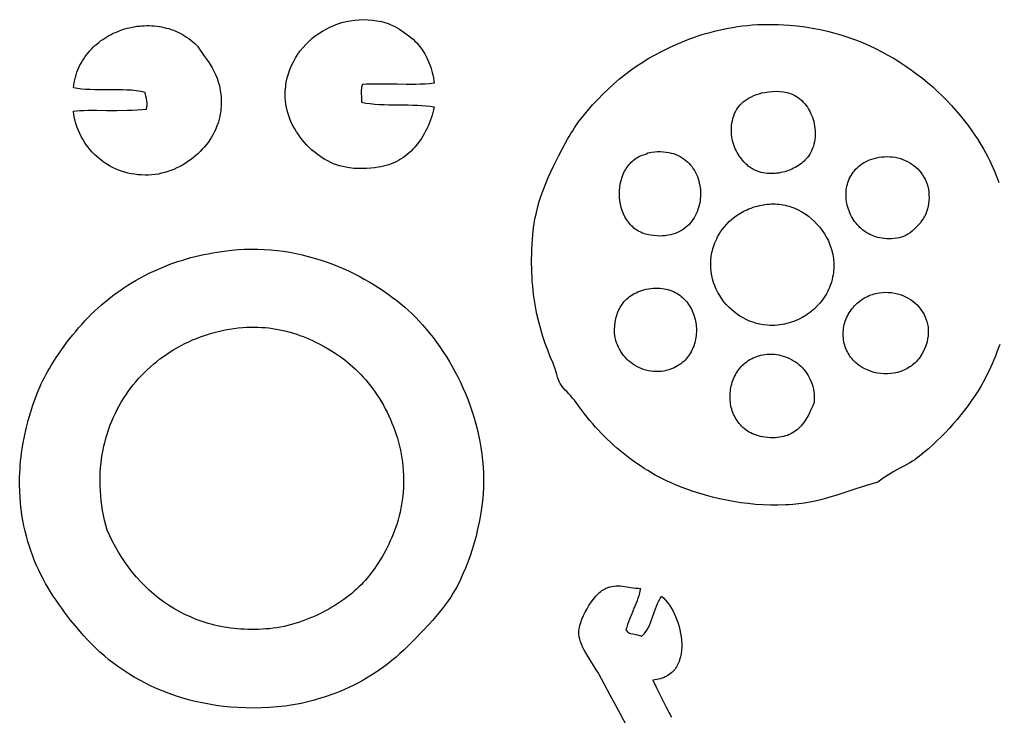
# Model space of a CAD drawing. Extents: x 4.8 to 43.2, y 0 to 48.
# Drawn here: x 13.51 to 24.42, y 30.01 to 37.78 of the extents above; entities that cross this region are included whole.
import ezdxf

# ---------------------------------------------------------------- set-up
doc = ezdxf.new("R2010")
doc.units = 0
doc.layers.add('Default_Layer', color=1, linetype='CONTINUOUS')

msp = doc.modelspace()

# ---------------------------------------------------------------- linework, layer by layer
at = {"layer": 'Default_Layer'}
for points in [[(18.133, 37.07), (18.081, 37.065), (18.029, 37.062), (17.977, 37.059), (17.925, 37.058), (17.821, 37.057), (17.718, 37.059), (17.617, 37.06), (17.518, 37.061), (17.424, 37.06), (17.378, 37.059), (17.334, 37.056), (17.329, 37.047), (17.326, 37.038), (17.324, 37.027), (17.322, 37.016), (17.32, 36.991), (17.32, 36.965), (17.323, 36.91), (17.323, 36.883), (17.322, 36.858), (17.37, 36.849), (17.419, 36.843), (17.47, 36.838), (17.522, 36.834), (17.575, 36.832), (17.628, 36.83), (17.736, 36.829), (17.842, 36.829), (17.894, 36.828), (17.945, 36.826), (17.995, 36.824), (18.043, 36.82), (18.089, 36.815), (18.133, 36.808), (18.126, 36.776), (18.118, 36.744), (18.109, 36.713), (18.099, 36.682), (18.088, 36.652), (18.076, 36.622), (18.064, 36.592), (18.051, 36.564), (18.037, 36.536), (18.022, 36.508), (18.006, 36.481), (17.989, 36.455), (17.972, 36.43), (17.954, 36.405), (17.935, 36.382), (17.916, 36.359), (17.895, 36.337), (17.874, 36.315), (17.852, 36.295), (17.83, 36.276), (17.807, 36.258), (17.783, 36.241), (17.758, 36.225), (17.733, 36.21), (17.707, 36.196), (17.681, 36.183), (17.654, 36.172), (17.626, 36.161), (17.597, 36.152), (17.568, 36.145), (17.539, 36.138), (17.509, 36.134), (17.468, 36.129), (17.425, 36.124), (17.378, 36.122), (17.331, 36.12), (17.283, 36.12), (17.236, 36.122), (17.19, 36.127), (17.168, 36.13), (17.147, 36.134), (17.113, 36.141), (17.079, 36.15), (17.045, 36.161), (17.012, 36.174), (16.979, 36.189), (16.947, 36.205), (16.915, 36.222), (16.884, 36.241), (16.854, 36.261), (16.824, 36.283), (16.795, 36.306), (16.767, 36.33), (16.739, 36.356), (16.713, 36.382), (16.688, 36.41), (16.664, 36.438), (16.64, 36.468), (16.619, 36.498), (16.598, 36.529), (16.579, 36.561), (16.561, 36.594), (16.544, 36.627), (16.529, 36.661), (16.516, 36.695), (16.504, 36.73), (16.494, 36.766), (16.486, 36.801), (16.479, 36.837), (16.475, 36.873), (16.472, 36.91), (16.471, 36.946), (16.473, 36.983), (16.475, 37.008), (16.478, 37.033), (16.481, 37.058), (16.485, 37.082), (16.496, 37.13), (16.509, 37.177), (16.525, 37.223), (16.544, 37.268), (16.565, 37.311), (16.588, 37.352), (16.614, 37.393), (16.641, 37.431), (16.671, 37.468), (16.703, 37.503), (16.736, 37.537), (16.771, 37.568), (16.808, 37.598), (16.847, 37.626), (16.887, 37.652), (16.928, 37.675), (16.97, 37.697), (17.014, 37.716), (17.059, 37.732), (17.105, 37.747), (17.151, 37.759), (17.199, 37.768), (17.247, 37.775), (17.296, 37.779), (17.345, 37.78), (17.395, 37.779), (17.445, 37.775), (17.495, 37.767), (17.545, 37.757), (17.57, 37.751), (17.595, 37.744), (17.618, 37.736), (17.642, 37.727), (17.667, 37.715), (17.693, 37.702), (17.719, 37.688), (17.745, 37.672), (17.772, 37.655), (17.798, 37.638), (17.824, 37.619), (17.849, 37.6), (17.873, 37.581), (17.896, 37.561), (17.917, 37.541), (17.937, 37.521), (17.955, 37.501), (17.971, 37.482), (17.999, 37.442), (18.013, 37.421), (18.026, 37.398), (18.039, 37.376), (18.051, 37.352), (18.063, 37.327), (18.074, 37.302), (18.084, 37.276), (18.094, 37.248), (18.103, 37.221), (18.111, 37.192), (18.118, 37.163), (18.124, 37.132), (18.129, 37.101), (18.133, 37.07)], [(14.113, 36.758), (14.147, 36.762), (14.186, 36.765), (14.228, 36.767), (14.274, 36.769), (14.375, 36.769), (14.484, 36.768), (14.597, 36.768), (14.711, 36.769), (14.767, 36.771), (14.822, 36.773), (14.875, 36.777), (14.926, 36.783), (14.929, 36.791), (14.932, 36.801), (14.933, 36.811), (14.934, 36.823), (14.934, 36.847), (14.931, 36.873), (14.927, 36.899), (14.922, 36.925), (14.913, 36.969), (14.863, 36.979), (14.812, 36.987), (14.762, 36.992), (14.71, 36.995), (14.659, 36.998), (14.607, 36.999), (14.503, 36.999), (14.401, 36.998), (14.351, 36.999), (14.302, 37), (14.253, 37.002), (14.205, 37.006), (14.159, 37.012), (14.113, 37.019), (14.117, 37.05), (14.122, 37.08), (14.129, 37.109), (14.136, 37.137), (14.144, 37.165), (14.153, 37.193), (14.164, 37.22), (14.175, 37.246), (14.187, 37.271), (14.2, 37.296), (14.214, 37.32), (14.229, 37.344), (14.244, 37.367), (14.261, 37.389), (14.278, 37.411), (14.296, 37.432), (14.315, 37.452), (14.334, 37.471), (14.354, 37.49), (14.374, 37.508), (14.396, 37.526), (14.417, 37.542), (14.44, 37.558), (14.462, 37.574), (14.486, 37.588), (14.51, 37.602), (14.534, 37.615), (14.558, 37.627), (14.583, 37.638), (14.609, 37.649), (14.634, 37.659), (14.66, 37.668), (14.687, 37.676), (14.713, 37.683), (14.74, 37.69), (14.767, 37.696), (14.794, 37.701), (14.821, 37.705), (14.849, 37.708), (14.876, 37.711), (14.903, 37.712), (14.931, 37.713), (14.958, 37.713), (14.986, 37.711), (15.013, 37.71), (15.041, 37.707), (15.068, 37.703), (15.095, 37.698), (15.122, 37.693), (15.148, 37.686), (15.175, 37.679), (15.201, 37.67), (15.227, 37.661), (15.253, 37.651), (15.278, 37.639), (15.303, 37.627), (15.328, 37.614), (15.352, 37.6), (15.375, 37.584), (15.399, 37.568), (15.421, 37.551), (15.444, 37.533), (15.465, 37.514), (15.487, 37.493), (15.495, 37.484), (15.505, 37.471), (15.527, 37.438), (15.551, 37.402), (15.563, 37.384), (15.575, 37.368), (15.596, 37.34), (15.617, 37.31), (15.638, 37.278), (15.659, 37.243), (15.678, 37.207), (15.696, 37.168), (15.713, 37.127), (15.727, 37.085), (15.74, 37.04), (15.745, 37.017), (15.75, 36.993), (15.753, 36.969), (15.756, 36.944), (15.759, 36.919), (15.76, 36.894), (15.761, 36.867), (15.761, 36.841), (15.759, 36.814), (15.757, 36.786), (15.754, 36.758), (15.749, 36.729), (15.744, 36.7), (15.737, 36.671), (15.729, 36.641), (15.719, 36.612), (15.708, 36.583), (15.696, 36.553), (15.682, 36.524), (15.666, 36.496), (15.65, 36.468), (15.632, 36.44), (15.613, 36.412), (15.592, 36.386), (15.571, 36.359), (15.548, 36.334), (15.524, 36.309), (15.499, 36.285), (15.473, 36.261), (15.446, 36.239), (15.418, 36.217), (15.389, 36.197), (15.36, 36.177), (15.329, 36.159), (15.298, 36.142), (15.266, 36.126), (15.233, 36.111), (15.2, 36.098), (15.166, 36.086), (15.131, 36.076), (15.096, 36.067), (15.06, 36.059), (15.024, 36.054), (14.987, 36.05), (14.95, 36.047), (14.913, 36.047), (14.873, 36.048), (14.834, 36.051), (14.796, 36.056), (14.758, 36.062), (14.721, 36.07), (14.685, 36.079), (14.65, 36.09), (14.615, 36.103), (14.582, 36.117), (14.549, 36.132), (14.517, 36.149), (14.486, 36.167), (14.457, 36.187), (14.428, 36.208), (14.4, 36.23), (14.373, 36.253), (14.347, 36.277), (14.323, 36.303), (14.3, 36.329), (14.277, 36.357), (14.256, 36.386), (14.237, 36.415), (14.218, 36.446), (14.201, 36.477), (14.185, 36.51), (14.171, 36.543), (14.157, 36.577), (14.146, 36.612), (14.135, 36.647), (14.127, 36.683), (14.119, 36.72), (14.113, 36.758)], [(21.815, 36.969), (21.837, 36.973), (21.858, 36.976), (21.901, 36.98), (21.943, 36.981), (21.983, 36.979), (22.023, 36.974), (22.041, 36.971), (22.06, 36.967), (22.078, 36.962), (22.095, 36.957), (22.111, 36.951), (22.127, 36.944), (22.149, 36.934), (22.169, 36.922), (22.189, 36.908), (22.208, 36.894), (22.226, 36.878), (22.243, 36.861), (22.259, 36.842), (22.274, 36.823), (22.289, 36.803), (22.302, 36.782), (22.314, 36.761), (22.325, 36.738), (22.335, 36.715), (22.344, 36.691), (22.352, 36.667), (22.359, 36.643), (22.365, 36.618), (22.369, 36.593), (22.373, 36.568), (22.375, 36.543), (22.376, 36.517), (22.376, 36.492), (22.374, 36.467), (22.371, 36.442), (22.367, 36.417), (22.362, 36.393), (22.355, 36.369), (22.347, 36.346), (22.337, 36.323), (22.327, 36.301), (22.314, 36.279), (22.301, 36.259), (22.29, 36.244), (22.278, 36.23), (22.265, 36.216), (22.252, 36.203), (22.237, 36.19), (22.222, 36.177), (22.206, 36.165), (22.189, 36.154), (22.172, 36.143), (22.154, 36.132), (22.135, 36.123), (22.116, 36.114), (22.097, 36.105), (22.077, 36.097), (22.056, 36.09), (22.036, 36.084), (22.015, 36.079), (21.993, 36.074), (21.972, 36.07), (21.95, 36.067), (21.928, 36.065), (21.906, 36.064), (21.884, 36.063), (21.862, 36.064), (21.84, 36.066), (21.818, 36.069), (21.796, 36.072), (21.774, 36.077), (21.753, 36.083), (21.732, 36.091), (21.711, 36.099), (21.69, 36.109), (21.676, 36.116), (21.662, 36.124), (21.648, 36.134), (21.634, 36.144), (21.62, 36.156), (21.606, 36.168), (21.592, 36.182), (21.579, 36.196), (21.566, 36.212), (21.553, 36.228), (21.54, 36.245), (21.528, 36.262), (21.517, 36.281), (21.506, 36.3), (21.496, 36.32), (21.486, 36.34), (21.477, 36.361), (21.469, 36.383), (21.462, 36.405), (21.456, 36.428), (21.451, 36.451), (21.447, 36.475), (21.444, 36.499), (21.442, 36.524), (21.442, 36.549), (21.443, 36.575), (21.445, 36.6), (21.448, 36.626), (21.453, 36.653), (21.46, 36.679), (21.468, 36.706), (21.478, 36.733), (21.487, 36.753), (21.498, 36.773), (21.51, 36.792), (21.524, 36.811), (21.539, 36.829), (21.556, 36.846), (21.575, 36.863), (21.595, 36.879), (21.617, 36.894), (21.641, 36.908), (21.666, 36.921), (21.693, 36.933), (21.721, 36.944), (21.751, 36.954), (21.782, 36.962), (21.815, 36.969)], [(20.504, 36.284), (20.503, 36.287), (20.504, 36.29), (20.505, 36.292), (20.507, 36.293), (20.511, 36.295), (20.517, 36.295), (20.553, 36.302), (20.588, 36.306), (20.621, 36.308), (20.654, 36.309), (20.685, 36.307), (20.715, 36.304), (20.744, 36.3), (20.772, 36.293), (20.799, 36.286), (20.825, 36.276), (20.849, 36.266), (20.872, 36.254), (20.895, 36.241), (20.916, 36.226), (20.936, 36.211), (20.954, 36.194), (20.972, 36.176), (20.988, 36.158), (21.004, 36.138), (21.018, 36.118), (21.031, 36.097), (21.043, 36.075), (21.054, 36.053), (21.063, 36.03), (21.072, 36.006), (21.079, 35.983), (21.085, 35.958), (21.09, 35.934), (21.094, 35.909), (21.097, 35.884), (21.098, 35.859), (21.099, 35.834), (21.098, 35.809), (21.096, 35.784), (21.093, 35.759), (21.089, 35.734), (21.084, 35.71), (21.077, 35.686), (21.07, 35.662), (21.061, 35.639), (21.051, 35.616), (21.04, 35.594), (21.028, 35.572), (21.014, 35.552), (21, 35.532), (20.984, 35.512), (20.967, 35.494), (20.949, 35.477), (20.93, 35.461), (20.91, 35.445), (20.888, 35.431), (20.865, 35.419), (20.842, 35.407), (20.817, 35.397), (20.791, 35.388), (20.763, 35.381), (20.735, 35.376), (20.705, 35.371), (20.675, 35.369), (20.643, 35.368), (20.61, 35.37), (20.576, 35.372), (20.54, 35.377), (20.504, 35.384), (20.485, 35.389), (20.467, 35.395), (20.45, 35.401), (20.433, 35.409), (20.416, 35.417), (20.401, 35.426), (20.385, 35.435), (20.371, 35.446), (20.357, 35.457), (20.343, 35.469), (20.33, 35.481), (20.318, 35.494), (20.306, 35.508), (20.295, 35.522), (20.285, 35.536), (20.275, 35.551), (20.256, 35.583), (20.241, 35.616), (20.227, 35.651), (20.216, 35.687), (20.207, 35.723), (20.201, 35.761), (20.197, 35.799), (20.195, 35.837), (20.196, 35.875), (20.199, 35.912), (20.205, 35.95), (20.213, 35.986), (20.224, 36.022), (20.237, 36.056), (20.252, 36.089), (20.261, 36.105), (20.27, 36.12), (20.28, 36.135), (20.291, 36.15), (20.302, 36.164), (20.314, 36.177), (20.326, 36.19), (20.339, 36.202), (20.353, 36.214), (20.367, 36.225), (20.382, 36.235), (20.397, 36.244), (20.413, 36.253), (20.43, 36.261), (20.448, 36.268), (20.466, 36.274), (20.484, 36.279), (20.504, 36.284)], [(23.088, 36.245), (23.119, 36.25), (23.149, 36.252), (23.179, 36.253), (23.209, 36.252), (23.238, 36.249), (23.267, 36.245), (23.296, 36.239), (23.324, 36.231), (23.351, 36.222), (23.377, 36.211), (23.403, 36.198), (23.428, 36.184), (23.452, 36.169), (23.475, 36.152), (23.496, 36.134), (23.517, 36.115), (23.536, 36.094), (23.554, 36.073), (23.571, 36.05), (23.586, 36.025), (23.599, 36), (23.611, 35.974), (23.621, 35.946), (23.63, 35.918), (23.636, 35.889), (23.641, 35.858), (23.643, 35.827), (23.644, 35.795), (23.642, 35.762), (23.638, 35.729), (23.632, 35.695), (23.624, 35.66), (23.616, 35.636), (23.606, 35.611), (23.593, 35.586), (23.578, 35.561), (23.561, 35.536), (23.543, 35.512), (23.523, 35.488), (23.501, 35.465), (23.479, 35.443), (23.456, 35.423), (23.432, 35.405), (23.408, 35.389), (23.384, 35.374), (23.359, 35.363), (23.335, 35.354), (23.312, 35.348), (23.283, 35.343), (23.254, 35.339), (23.226, 35.337), (23.199, 35.336), (23.172, 35.337), (23.146, 35.339), (23.121, 35.342), (23.097, 35.347), (23.073, 35.352), (23.049, 35.359), (23.027, 35.367), (23.005, 35.376), (22.984, 35.385), (22.964, 35.396), (22.944, 35.408), (22.925, 35.421), (22.907, 35.434), (22.89, 35.449), (22.873, 35.464), (22.857, 35.48), (22.843, 35.496), (22.828, 35.513), (22.815, 35.531), (22.802, 35.549), (22.791, 35.568), (22.78, 35.587), (22.77, 35.607), (22.761, 35.627), (22.753, 35.647), (22.745, 35.668), (22.739, 35.689), (22.733, 35.71), (22.729, 35.731), (22.725, 35.753), (22.722, 35.774), (22.72, 35.796), (22.719, 35.817), (22.719, 35.839), (22.72, 35.86), (22.722, 35.881), (22.725, 35.902), (22.729, 35.923), (22.734, 35.944), (22.74, 35.964), (22.747, 35.984), (22.755, 36.004), (22.764, 36.023), (22.775, 36.042), (22.786, 36.06), (22.798, 36.078), (22.812, 36.095), (22.826, 36.112), (22.842, 36.128), (22.858, 36.143), (22.876, 36.157), (22.895, 36.171), (22.915, 36.183), (22.936, 36.195), (22.959, 36.206), (22.982, 36.216), (23.007, 36.225), (23.033, 36.233), (23.06, 36.24), (23.088, 36.245)], [(21.84, 35.721), (21.863, 35.724), (21.886, 35.725), (21.908, 35.725), (21.931, 35.725), (21.953, 35.723), (21.975, 35.721), (21.998, 35.718), (22.019, 35.715), (22.041, 35.71), (22.063, 35.705), (22.084, 35.699), (22.105, 35.692), (22.147, 35.677), (22.187, 35.658), (22.226, 35.638), (22.264, 35.614), (22.3, 35.588), (22.335, 35.561), (22.368, 35.53), (22.399, 35.498), (22.428, 35.465), (22.455, 35.429), (22.479, 35.392), (22.502, 35.353), (22.522, 35.313), (22.539, 35.271), (22.554, 35.229), (22.56, 35.207), (22.566, 35.186), (22.571, 35.163), (22.575, 35.141), (22.578, 35.119), (22.58, 35.096), (22.582, 35.073), (22.583, 35.05), (22.583, 35.027), (22.582, 35.004), (22.581, 34.981), (22.578, 34.958), (22.575, 34.934), (22.57, 34.911), (22.565, 34.887), (22.559, 34.864), (22.552, 34.841), (22.544, 34.817), (22.534, 34.794), (22.524, 34.77), (22.513, 34.747), (22.501, 34.724), (22.48, 34.689), (22.456, 34.655), (22.429, 34.621), (22.399, 34.588), (22.366, 34.556), (22.348, 34.54), (22.33, 34.525), (22.311, 34.511), (22.291, 34.497), (22.271, 34.483), (22.25, 34.47), (22.229, 34.458), (22.206, 34.446), (22.184, 34.435), (22.16, 34.425), (22.136, 34.415), (22.112, 34.407), (22.087, 34.399), (22.061, 34.392), (22.035, 34.386), (22.009, 34.381), (21.982, 34.377), (21.954, 34.374), (21.927, 34.372), (21.898, 34.371), (21.869, 34.372), (21.84, 34.373), (21.8, 34.378), (21.76, 34.385), (21.721, 34.394), (21.683, 34.406), (21.645, 34.42), (21.608, 34.437), (21.573, 34.455), (21.538, 34.475), (21.505, 34.498), (21.472, 34.522), (21.442, 34.548), (21.413, 34.576), (21.385, 34.606), (21.359, 34.636), (21.335, 34.669), (21.312, 34.703), (21.292, 34.738), (21.274, 34.774), (21.258, 34.811), (21.244, 34.85), (21.232, 34.889), (21.223, 34.929), (21.217, 34.97), (21.213, 35.012), (21.212, 35.054), (21.214, 35.097), (21.218, 35.14), (21.222, 35.162), (21.226, 35.183), (21.231, 35.205), (21.237, 35.227), (21.244, 35.249), (21.251, 35.271), (21.259, 35.293), (21.269, 35.315), (21.279, 35.337), (21.289, 35.359), (21.305, 35.387), (21.322, 35.415), (21.342, 35.443), (21.365, 35.472), (21.39, 35.5), (21.417, 35.528), (21.448, 35.555), (21.48, 35.582), (21.516, 35.607), (21.554, 35.63), (21.574, 35.641), (21.595, 35.651), (21.616, 35.661), (21.638, 35.671), (21.661, 35.68), (21.684, 35.688), (21.709, 35.695), (21.733, 35.702), (21.759, 35.708), (21.785, 35.713), (21.813, 35.718), (21.84, 35.721)], [(15.874, 35.209), (15.948, 35.216), (16.021, 35.221), (16.094, 35.223), (16.167, 35.222), (16.24, 35.219), (16.312, 35.214), (16.383, 35.207), (16.454, 35.198), (16.524, 35.187), (16.593, 35.173), (16.662, 35.158), (16.729, 35.141), (16.796, 35.122), (16.862, 35.102), (16.928, 35.08), (16.992, 35.056), (17.055, 35.032), (17.117, 35.005), (17.178, 34.978), (17.238, 34.949), (17.296, 34.919), (17.353, 34.888), (17.409, 34.856), (17.464, 34.823), (17.517, 34.79), (17.569, 34.755), (17.619, 34.72), (17.668, 34.684), (17.715, 34.648), (17.76, 34.611), (17.804, 34.574), (17.846, 34.537), (17.886, 34.499), (17.926, 34.46), (17.965, 34.418), (18.005, 34.375), (18.043, 34.33), (18.082, 34.283), (18.12, 34.235), (18.157, 34.185), (18.193, 34.134), (18.229, 34.081), (18.264, 34.027), (18.298, 33.972), (18.331, 33.915), (18.363, 33.857), (18.394, 33.798), (18.424, 33.737), (18.452, 33.676), (18.479, 33.613), (18.505, 33.549), (18.529, 33.485), (18.552, 33.419), (18.573, 33.353), (18.593, 33.285), (18.61, 33.217), (18.626, 33.149), (18.641, 33.079), (18.653, 33.009), (18.663, 32.939), (18.671, 32.867), (18.677, 32.796), (18.68, 32.724), (18.682, 32.651), (18.681, 32.612), (18.68, 32.572), (18.676, 32.493), (18.669, 32.414), (18.66, 32.334), (18.647, 32.255), (18.633, 32.177), (18.616, 32.1), (18.598, 32.023), (18.577, 31.948), (18.555, 31.875), (18.531, 31.803), (18.506, 31.733), (18.48, 31.666), (18.452, 31.601), (18.424, 31.538), (18.395, 31.478), (18.371, 31.433), (18.345, 31.389), (18.317, 31.344), (18.286, 31.3), (18.255, 31.257), (18.221, 31.213), (18.187, 31.17), (18.151, 31.127), (18.113, 31.084), (18.075, 31.042), (17.997, 30.958), (17.916, 30.875), (17.834, 30.793), (17.793, 30.753), (17.75, 30.713), (17.707, 30.675), (17.662, 30.638), (17.616, 30.601), (17.57, 30.566), (17.523, 30.533), (17.475, 30.5), (17.427, 30.469), (17.378, 30.439), (17.329, 30.41), (17.28, 30.384), (17.231, 30.358), (17.182, 30.334), (17.134, 30.312), (17.085, 30.292), (17.002, 30.261), (16.916, 30.231), (16.828, 30.204), (16.784, 30.192), (16.739, 30.18), (16.694, 30.169), (16.649, 30.159), (16.605, 30.15), (16.56, 30.142), (16.516, 30.134), (16.472, 30.128), (16.429, 30.123), (16.386, 30.119), (16.296, 30.112), (16.207, 30.108), (16.12, 30.107), (16.034, 30.108), (15.949, 30.111), (15.866, 30.117), (15.784, 30.125), (15.704, 30.136), (15.625, 30.148), (15.547, 30.163), (15.471, 30.18), (15.396, 30.199), (15.323, 30.219), (15.251, 30.242), (15.181, 30.267), (15.112, 30.293), (15.045, 30.321), (14.979, 30.351), (14.915, 30.383), (14.853, 30.416), (14.792, 30.451), (14.732, 30.487), (14.674, 30.524), (14.618, 30.563), (14.563, 30.603), (14.51, 30.645), (14.459, 30.687), (14.409, 30.731), (14.361, 30.776), (14.315, 30.822), (14.27, 30.868), (14.227, 30.916), (14.154, 31.001), (14.083, 31.087), (14.049, 31.131), (14.016, 31.175), (13.983, 31.219), (13.951, 31.264), (13.92, 31.309), (13.889, 31.355), (13.86, 31.401), (13.831, 31.448), (13.804, 31.496), (13.777, 31.545), (13.752, 31.594), (13.728, 31.644), (13.704, 31.695), (13.682, 31.747), (13.661, 31.799), (13.642, 31.853), (13.623, 31.908), (13.606, 31.964), (13.59, 32.021), (13.576, 32.079), (13.563, 32.138), (13.551, 32.198), (13.541, 32.26), (13.533, 32.323), (13.526, 32.388), (13.52, 32.454), (13.516, 32.521), (13.514, 32.59), (13.514, 32.634), (13.515, 32.679), (13.516, 32.724), (13.519, 32.769), (13.522, 32.815), (13.526, 32.86), (13.531, 32.906), (13.537, 32.951), (13.544, 32.997), (13.551, 33.043), (13.568, 33.133), (13.588, 33.223), (13.61, 33.311), (13.635, 33.398), (13.662, 33.482), (13.691, 33.564), (13.723, 33.644), (13.739, 33.682), (13.756, 33.72), (13.773, 33.756), (13.791, 33.792), (13.809, 33.827), (13.827, 33.861), (13.846, 33.893), (13.865, 33.924), (13.922, 34.013), (13.951, 34.056), (13.981, 34.099), (14.011, 34.141), (14.042, 34.183), (14.074, 34.224), (14.106, 34.265), (14.139, 34.305), (14.172, 34.344), (14.206, 34.383), (14.241, 34.421), (14.277, 34.458), (14.313, 34.495), (14.35, 34.531), (14.388, 34.566), (14.427, 34.6), (14.466, 34.634), (14.507, 34.667), (14.548, 34.7), (14.59, 34.731), (14.633, 34.762), (14.677, 34.792), (14.721, 34.821), (14.767, 34.849), (14.813, 34.876), (14.861, 34.903), (14.909, 34.929), (14.959, 34.953), (15.009, 34.977), (15.06, 35), (15.113, 35.022), (15.156, 35.039), (15.199, 35.056), (15.242, 35.071), (15.287, 35.086), (15.331, 35.1), (15.377, 35.114), (15.423, 35.127), (15.47, 35.139), (15.517, 35.15), (15.566, 35.161), (15.615, 35.171), (15.665, 35.18), (15.716, 35.188), (15.767, 35.196), (15.82, 35.203), (15.874, 35.209)], [(20.492, 34.774), (20.519, 34.779), (20.546, 34.783), (20.572, 34.785), (20.598, 34.787), (20.622, 34.787), (20.647, 34.786), (20.67, 34.784), (20.693, 34.78), (20.715, 34.776), (20.736, 34.771), (20.757, 34.764), (20.777, 34.757), (20.797, 34.749), (20.816, 34.739), (20.834, 34.729), (20.851, 34.718), (20.868, 34.707), (20.884, 34.694), (20.899, 34.681), (20.914, 34.667), (20.927, 34.653), (20.941, 34.637), (20.953, 34.622), (20.965, 34.605), (20.976, 34.589), (20.986, 34.571), (20.996, 34.553), (21.004, 34.535), (21.013, 34.517), (21.02, 34.498), (21.027, 34.479), (21.032, 34.459), (21.037, 34.44), (21.042, 34.42), (21.045, 34.4), (21.048, 34.379), (21.05, 34.359), (21.052, 34.339), (21.052, 34.318), (21.052, 34.298), (21.051, 34.277), (21.049, 34.257), (21.046, 34.237), (21.043, 34.217), (21.039, 34.197), (21.034, 34.177), (21.028, 34.158), (21.022, 34.139), (21.014, 34.12), (21.006, 34.102), (20.997, 34.083), (20.987, 34.066), (20.976, 34.049), (20.965, 34.032), (20.953, 34.016), (20.94, 34), (20.926, 33.985), (20.911, 33.971), (20.895, 33.957), (20.879, 33.944), (20.861, 33.932), (20.843, 33.92), (20.824, 33.909), (20.804, 33.899), (20.775, 33.887), (20.746, 33.877), (20.717, 33.869), (20.688, 33.863), (20.66, 33.859), (20.631, 33.857), (20.602, 33.857), (20.574, 33.858), (20.546, 33.862), (20.518, 33.867), (20.491, 33.873), (20.464, 33.881), (20.438, 33.891), (20.413, 33.902), (20.388, 33.915), (20.364, 33.929), (20.341, 33.944), (20.319, 33.96), (20.298, 33.978), (20.278, 33.996), (20.259, 34.016), (20.241, 34.037), (20.225, 34.059), (20.209, 34.081), (20.195, 34.105), (20.183, 34.129), (20.172, 34.154), (20.162, 34.179), (20.155, 34.205), (20.148, 34.232), (20.144, 34.259), (20.142, 34.287), (20.141, 34.327), (20.143, 34.367), (20.147, 34.406), (20.155, 34.445), (20.159, 34.465), (20.165, 34.483), (20.171, 34.502), (20.178, 34.52), (20.186, 34.538), (20.195, 34.556), (20.204, 34.573), (20.214, 34.59), (20.225, 34.606), (20.237, 34.622), (20.249, 34.637), (20.263, 34.651), (20.277, 34.666), (20.292, 34.679), (20.308, 34.692), (20.325, 34.704), (20.343, 34.716), (20.361, 34.726), (20.381, 34.736), (20.401, 34.745), (20.423, 34.754), (20.445, 34.761), (20.468, 34.768), (20.492, 34.774)], [(23.088, 34.735), (23.124, 34.739), (23.159, 34.741), (23.193, 34.74), (23.227, 34.737), (23.26, 34.732), (23.292, 34.725), (23.323, 34.716), (23.353, 34.704), (23.383, 34.691), (23.411, 34.676), (23.438, 34.66), (23.463, 34.641), (23.487, 34.622), (23.51, 34.6), (23.531, 34.578), (23.55, 34.554), (23.568, 34.528), (23.584, 34.502), (23.598, 34.474), (23.609, 34.445), (23.619, 34.416), (23.627, 34.385), (23.632, 34.354), (23.635, 34.322), (23.635, 34.29), (23.633, 34.256), (23.628, 34.223), (23.621, 34.189), (23.611, 34.154), (23.597, 34.119), (23.581, 34.085), (23.562, 34.05), (23.551, 34.032), (23.54, 34.015), (23.528, 34), (23.515, 33.984), (23.502, 33.97), (23.488, 33.956), (23.474, 33.943), (23.459, 33.931), (23.444, 33.919), (23.428, 33.909), (23.412, 33.899), (23.396, 33.889), (23.379, 33.881), (23.363, 33.873), (23.345, 33.866), (23.328, 33.859), (23.292, 33.848), (23.256, 33.84), (23.219, 33.835), (23.182, 33.832), (23.145, 33.832), (23.107, 33.835), (23.07, 33.84), (23.034, 33.848), (22.998, 33.858), (22.964, 33.871), (22.93, 33.886), (22.898, 33.904), (22.867, 33.924), (22.852, 33.935), (22.838, 33.947), (22.824, 33.959), (22.811, 33.972), (22.798, 33.985), (22.786, 33.999), (22.774, 34.014), (22.763, 34.029), (22.753, 34.045), (22.743, 34.061), (22.734, 34.078), (22.726, 34.095), (22.718, 34.113), (22.711, 34.131), (22.705, 34.15), (22.7, 34.17), (22.696, 34.19), (22.692, 34.211), (22.69, 34.232), (22.688, 34.253), (22.687, 34.275), (22.688, 34.298), (22.689, 34.319), (22.691, 34.34), (22.695, 34.36), (22.699, 34.38), (22.704, 34.4), (22.71, 34.42), (22.717, 34.439), (22.725, 34.457), (22.734, 34.476), (22.743, 34.493), (22.753, 34.511), (22.764, 34.528), (22.776, 34.544), (22.788, 34.56), (22.801, 34.575), (22.815, 34.59), (22.829, 34.604), (22.843, 34.618), (22.858, 34.631), (22.874, 34.643), (22.89, 34.655), (22.907, 34.666), (22.924, 34.677), (22.941, 34.686), (22.958, 34.695), (22.976, 34.703), (22.994, 34.711), (23.013, 34.717), (23.031, 34.723), (23.05, 34.728), (23.069, 34.732), (23.088, 34.735)], [(14.489, 32.089), (14.474, 32.145), (14.461, 32.2), (14.449, 32.256), (14.439, 32.31), (14.43, 32.365), (14.423, 32.419), (14.418, 32.473), (14.414, 32.526), (14.412, 32.579), (14.411, 32.631), (14.411, 32.683), (14.413, 32.734), (14.417, 32.785), (14.421, 32.835), (14.428, 32.885), (14.435, 32.934), (14.444, 32.983), (14.454, 33.031), (14.466, 33.078), (14.478, 33.125), (14.492, 33.171), (14.508, 33.217), (14.524, 33.262), (14.542, 33.306), (14.561, 33.35), (14.581, 33.392), (14.602, 33.434), (14.624, 33.476), (14.647, 33.517), (14.672, 33.556), (14.697, 33.595), (14.724, 33.634), (14.751, 33.671), (14.78, 33.708), (14.809, 33.744), (14.84, 33.779), (14.871, 33.813), (14.904, 33.846), (14.937, 33.878), (14.971, 33.91), (15.006, 33.94), (15.042, 33.97), (15.078, 33.998), (15.116, 34.026), (15.154, 34.052), (15.193, 34.078), (15.232, 34.102), (15.273, 34.126), (15.314, 34.148), (15.355, 34.17), (15.398, 34.19), (15.441, 34.209), (15.484, 34.227), (15.529, 34.244), (15.573, 34.26), (15.619, 34.275), (15.665, 34.288), (15.711, 34.3), (15.758, 34.311), (15.805, 34.321), (15.853, 34.33), (15.901, 34.337), (15.95, 34.343), (15.999, 34.348), (16.042, 34.351), (16.084, 34.353), (16.126, 34.353), (16.168, 34.352), (16.209, 34.35), (16.25, 34.347), (16.291, 34.343), (16.331, 34.337), (16.371, 34.331), (16.411, 34.323), (16.45, 34.315), (16.488, 34.306), (16.526, 34.295), (16.564, 34.284), (16.601, 34.272), (16.637, 34.26), (16.673, 34.246), (16.708, 34.232), (16.743, 34.217), (16.777, 34.202), (16.811, 34.186), (16.844, 34.17), (16.908, 34.136), (16.969, 34.1), (17.028, 34.063), (17.083, 34.025), (17.135, 33.986), (17.166, 33.962), (17.197, 33.936), (17.227, 33.91), (17.256, 33.882), (17.285, 33.854), (17.314, 33.824), (17.342, 33.794), (17.369, 33.763), (17.396, 33.73), (17.423, 33.697), (17.448, 33.663), (17.473, 33.628), (17.497, 33.593), (17.521, 33.556), (17.544, 33.519), (17.566, 33.481), (17.587, 33.443), (17.607, 33.404), (17.626, 33.364), (17.645, 33.323), (17.662, 33.282), (17.679, 33.241), (17.694, 33.199), (17.709, 33.156), (17.722, 33.113), (17.735, 33.07), (17.746, 33.026), (17.756, 32.982), (17.765, 32.937), (17.773, 32.892), (17.779, 32.847), (17.784, 32.802), (17.788, 32.752), (17.791, 32.704), (17.792, 32.655), (17.791, 32.608), (17.789, 32.561), (17.786, 32.514), (17.782, 32.468), (17.776, 32.423), (17.769, 32.378), (17.761, 32.334), (17.752, 32.291), (17.741, 32.248), (17.73, 32.206), (17.718, 32.165), (17.704, 32.124), (17.69, 32.084), (17.675, 32.045), (17.659, 32.006), (17.643, 31.969), (17.626, 31.932), (17.608, 31.896), (17.59, 31.86), (17.571, 31.826), (17.551, 31.792), (17.531, 31.759), (17.511, 31.727), (17.49, 31.696), (17.47, 31.666), (17.427, 31.608), (17.384, 31.554), (17.363, 31.529), (17.341, 31.505), (17.317, 31.48), (17.293, 31.456), (17.267, 31.432), (17.241, 31.408), (17.213, 31.385), (17.184, 31.361), (17.154, 31.339), (17.124, 31.316), (17.092, 31.294), (17.06, 31.272), (17.027, 31.251), (16.993, 31.23), (16.958, 31.21), (16.923, 31.19), (16.887, 31.171), (16.85, 31.153), (16.813, 31.136), (16.775, 31.119), (16.737, 31.103), (16.699, 31.088), (16.66, 31.074), (16.62, 31.06), (16.581, 31.048), (16.541, 31.036), (16.501, 31.026), (16.46, 31.017), (16.42, 31.009), (16.379, 31.002), (16.338, 30.996), (16.297, 30.991), (16.256, 30.988), (16.215, 30.985), (16.175, 30.983), (16.135, 30.982), (16.095, 30.982), (16.056, 30.982), (16.017, 30.984), (15.978, 30.986), (15.94, 30.989), (15.903, 30.993), (15.865, 30.997), (15.828, 31.003), (15.792, 31.009), (15.755, 31.016), (15.72, 31.023), (15.684, 31.031), (15.649, 31.04), (15.615, 31.05), (15.58, 31.06), (15.547, 31.071), (15.513, 31.083), (15.48, 31.095), (15.448, 31.108), (15.416, 31.122), (15.353, 31.151), (15.291, 31.183), (15.231, 31.217), (15.174, 31.253), (15.117, 31.292), (15.063, 31.333), (15.01, 31.376), (14.959, 31.421), (14.91, 31.467), (14.862, 31.516), (14.816, 31.567), (14.773, 31.619), (14.731, 31.673), (14.69, 31.728), (14.652, 31.785), (14.616, 31.843), (14.581, 31.903), (14.548, 31.964), (14.518, 32.026), (14.489, 32.089)], [(22.364, 33.512), (22.345, 33.466), (22.325, 33.422), (22.304, 33.379), (22.281, 33.34), (22.257, 33.302), (22.245, 33.285), (22.231, 33.268), (22.218, 33.252), (22.204, 33.237), (22.189, 33.222), (22.173, 33.209), (22.157, 33.196), (22.141, 33.184), (22.123, 33.173), (22.105, 33.163), (22.086, 33.154), (22.066, 33.146), (22.046, 33.139), (22.024, 33.133), (22.001, 33.128), (21.978, 33.124), (21.954, 33.121), (21.928, 33.12), (21.902, 33.119), (21.874, 33.12), (21.845, 33.122), (21.815, 33.125), (21.79, 33.129), (21.766, 33.134), (21.743, 33.14), (21.72, 33.147), (21.699, 33.154), (21.678, 33.163), (21.658, 33.173), (21.639, 33.183), (21.621, 33.194), (21.603, 33.207), (21.587, 33.219), (21.571, 33.233), (21.556, 33.247), (21.542, 33.262), (21.529, 33.277), (21.516, 33.293), (21.505, 33.31), (21.494, 33.327), (21.484, 33.344), (21.475, 33.362), (21.467, 33.38), (21.459, 33.399), (21.452, 33.418), (21.446, 33.437), (21.441, 33.457), (21.437, 33.476), (21.433, 33.496), (21.431, 33.516), (21.429, 33.537), (21.428, 33.557), (21.427, 33.577), (21.428, 33.598), (21.429, 33.618), (21.431, 33.638), (21.434, 33.658), (21.437, 33.678), (21.441, 33.698), (21.446, 33.718), (21.452, 33.737), (21.459, 33.757), (21.466, 33.776), (21.474, 33.794), (21.483, 33.812), (21.493, 33.83), (21.503, 33.848), (21.514, 33.865), (21.526, 33.881), (21.539, 33.897), (21.552, 33.912), (21.566, 33.927), (21.581, 33.941), (21.597, 33.954), (21.613, 33.967), (21.63, 33.979), (21.648, 33.99), (21.666, 34), (21.686, 34.01), (21.706, 34.019), (21.726, 34.026), (21.748, 34.033), (21.77, 34.039), (21.793, 34.043), (21.816, 34.047), (21.84, 34.05), (21.866, 34.051), (21.893, 34.051), (21.918, 34.05), (21.944, 34.047), (21.969, 34.043), (21.994, 34.037), (22.019, 34.03), (22.043, 34.022), (22.067, 34.013), (22.09, 34.003), (22.113, 33.991), (22.135, 33.978), (22.156, 33.964), (22.177, 33.949), (22.197, 33.933), (22.216, 33.916), (22.234, 33.897), (22.251, 33.878), (22.267, 33.858), (22.282, 33.836), (22.296, 33.814), (22.309, 33.791), (22.321, 33.767), (22.331, 33.741), (22.34, 33.716), (22.348, 33.689), (22.355, 33.661), (22.36, 33.633), (22.363, 33.604), (22.365, 33.574), (22.365, 33.544), (22.364, 33.512)]]:
    msp.add_lwpolyline(points, close=True, dxfattribs=at)
for points in [[(24.431, 34.159), (24.415, 34.115), (24.4, 34.072), (24.383, 34.029), (24.366, 33.987), (24.347, 33.944), (24.328, 33.903), (24.309, 33.861), (24.288, 33.82), (24.267, 33.779), (24.245, 33.739), (24.223, 33.699), (24.189, 33.643), (24.154, 33.587), (24.117, 33.533), (24.079, 33.479), (24.04, 33.426), (23.999, 33.375), (23.957, 33.324), (23.914, 33.274), (23.87, 33.226), (23.825, 33.178), (23.779, 33.131), (23.732, 33.086), (23.685, 33.041), (23.636, 32.997), (23.587, 32.955), (23.537, 32.913), (23.512, 32.894), (23.485, 32.875), (23.458, 32.857), (23.43, 32.84), (23.372, 32.807), (23.312, 32.775), (23.251, 32.742), (23.191, 32.707), (23.161, 32.689), (23.132, 32.669), (23.103, 32.648), (23.075, 32.626), (23.075, 32.626), (23.01, 32.607), (22.948, 32.588), (22.829, 32.55), (22.715, 32.512), (22.604, 32.476), (22.548, 32.459), (22.492, 32.443), (22.435, 32.428), (22.377, 32.414), (22.317, 32.402), (22.256, 32.392), (22.193, 32.383), (22.127, 32.376), (22.086, 32.373), (22.044, 32.371), (21.961, 32.368), (21.878, 32.368), (21.795, 32.371), (21.712, 32.377), (21.63, 32.385), (21.548, 32.395), (21.467, 32.408), (21.387, 32.423), (21.308, 32.44), (21.23, 32.458), (21.154, 32.479), (21.079, 32.501), (21.006, 32.525), (20.935, 32.55), (20.866, 32.576), (20.819, 32.596), (20.773, 32.616), (20.727, 32.637), (20.683, 32.658), (20.639, 32.681), (20.595, 32.704), (20.553, 32.728), (20.511, 32.753), (20.47, 32.778), (20.429, 32.805), (20.39, 32.831), (20.35, 32.859), (20.312, 32.887), (20.274, 32.916), (20.237, 32.946), (20.2, 32.976), (20.164, 33.007), (20.129, 33.038), (20.094, 33.07), (20.06, 33.103), (20.026, 33.136), (19.993, 33.17), (19.961, 33.205), (19.929, 33.239), (19.898, 33.275), (19.867, 33.311), (19.807, 33.385), (19.749, 33.46), (19.693, 33.537), (19.674, 33.562), (19.654, 33.586), (19.633, 33.609), (19.612, 33.63), (19.592, 33.651), (19.574, 33.672), (19.557, 33.692), (19.543, 33.713), (19.536, 33.725), (19.529, 33.738), (19.518, 33.765), (19.507, 33.795), (19.498, 33.826), (19.479, 33.888), (19.468, 33.919), (19.456, 33.949), (19.425, 34.021), (19.396, 34.095), (19.368, 34.17), (19.342, 34.248), (19.318, 34.328), (19.296, 34.41), (19.277, 34.495), (19.268, 34.538), (19.26, 34.582), (19.252, 34.626), (19.246, 34.671), (19.239, 34.717), (19.234, 34.764), (19.229, 34.811), (19.225, 34.859), (19.222, 34.908), (19.219, 34.958), (19.218, 35.008), (19.217, 35.059), (19.217, 35.111), (19.218, 35.164), (19.22, 35.218), (19.222, 35.273), (19.226, 35.328), (19.231, 35.384), (19.235, 35.423), (19.239, 35.462), (19.245, 35.499), (19.251, 35.537), (19.258, 35.574), (19.266, 35.61), (19.283, 35.682), (19.303, 35.752), (19.325, 35.821), (19.349, 35.888), (19.375, 35.954), (19.402, 36.019), (19.43, 36.082), (19.46, 36.145), (19.491, 36.207), (19.522, 36.267), (19.554, 36.327), (19.618, 36.446), (19.636, 36.478), (19.655, 36.51), (19.675, 36.542), (19.696, 36.574), (19.718, 36.607), (19.741, 36.639), (19.79, 36.703), (19.842, 36.766), (19.896, 36.829), (19.953, 36.89), (20.012, 36.95), (20.072, 37.008), (20.134, 37.065), (20.197, 37.119), (20.261, 37.17), (20.326, 37.219), (20.39, 37.264), (20.454, 37.306), (20.517, 37.345), (20.592, 37.387), (20.671, 37.429), (20.752, 37.469), (20.836, 37.507), (20.879, 37.526), (20.923, 37.543), (20.968, 37.561), (21.014, 37.577), (21.06, 37.594), (21.107, 37.609), (21.155, 37.624), (21.204, 37.637), (21.253, 37.65), (21.304, 37.663), (21.355, 37.674), (21.406, 37.684), (21.459, 37.693), (21.512, 37.702), (21.566, 37.709), (21.621, 37.715), (21.677, 37.72), (21.733, 37.724), (21.791, 37.726), (21.849, 37.727), (21.908, 37.727), (21.967, 37.726), (22.028, 37.723), (22.089, 37.719), (22.176, 37.71), (22.262, 37.699), (22.347, 37.685), (22.43, 37.669), (22.512, 37.65), (22.593, 37.629), (22.672, 37.606), (22.75, 37.58), (22.826, 37.553), (22.901, 37.523), (22.975, 37.491), (23.047, 37.458), (23.117, 37.422), (23.186, 37.385), (23.254, 37.345), (23.32, 37.305), (23.384, 37.262), (23.447, 37.218), (23.509, 37.173), (23.569, 37.126), (23.627, 37.078), (23.684, 37.029), (23.739, 36.978), (23.793, 36.927), (23.844, 36.874), (23.895, 36.821), (23.943, 36.766), (23.99, 36.711), (24.036, 36.654), (24.079, 36.598), (24.121, 36.54), (24.161, 36.482), (24.186, 36.445), (24.209, 36.408), (24.232, 36.37), (24.254, 36.331), (24.276, 36.292), (24.297, 36.252), (24.317, 36.213), (24.336, 36.172), (24.354, 36.131), (24.372, 36.09), (24.389, 36.049), (24.405, 36.007), (24.421, 35.964)], [(20.278, 29.903), (20.205, 30.044), (20.093, 30.249), (19.968, 30.481), (19.953, 30.507), (19.937, 30.534), (19.902, 30.589), (19.866, 30.646), (19.831, 30.703), (19.815, 30.732), (19.799, 30.761), (19.785, 30.789), (19.772, 30.818), (19.761, 30.846), (19.753, 30.875), (19.746, 30.902), (19.743, 30.93), (19.742, 30.944), (19.743, 30.958), (19.744, 30.974), (19.747, 30.99), (19.754, 31.025), (19.764, 31.061), (19.778, 31.099), (19.794, 31.137), (19.813, 31.176), (19.834, 31.214), (19.856, 31.251), (19.881, 31.287), (19.906, 31.321), (19.932, 31.352), (19.959, 31.38), (19.973, 31.393), (19.987, 31.405), (20, 31.415), (20.014, 31.425), (20.028, 31.433), (20.041, 31.44), (20.065, 31.45), (20.089, 31.458), (20.112, 31.463), (20.135, 31.466), (20.159, 31.468), (20.182, 31.468), (20.205, 31.467), (20.228, 31.465), (20.276, 31.459), (20.324, 31.451), (20.375, 31.444), (20.402, 31.442), (20.429, 31.44), (20.429, 31.44), (20.424, 31.414), (20.418, 31.387), (20.41, 31.359), (20.401, 31.332), (20.391, 31.303), (20.381, 31.275), (20.357, 31.217), (20.332, 31.157), (20.308, 31.098), (20.285, 31.039), (20.276, 31.009), (20.267, 30.98), (20.273, 30.97), (20.28, 30.961), (20.289, 30.954), (20.298, 30.948), (20.309, 30.943), (20.32, 30.939), (20.345, 30.933), (20.397, 30.921), (20.421, 30.914), (20.432, 30.91), (20.442, 30.905), (20.453, 30.915), (20.463, 30.925), (20.473, 30.936), (20.482, 30.948), (20.5, 30.973), (20.515, 31), (20.529, 31.028), (20.541, 31.058), (20.553, 31.088), (20.564, 31.119), (20.586, 31.181), (20.597, 31.212), (20.608, 31.243), (20.621, 31.272), (20.634, 31.301), (20.649, 31.328), (20.665, 31.353), (20.688, 31.333), (20.71, 31.309), (20.731, 31.283), (20.751, 31.255), (20.77, 31.225), (20.789, 31.194), (20.806, 31.16), (20.821, 31.126), (20.835, 31.09), (20.848, 31.053), (20.86, 31.015), (20.869, 30.977), (20.877, 30.939), (20.883, 30.9), (20.887, 30.862), (20.889, 30.823), (20.889, 30.785), (20.887, 30.748), (20.882, 30.712), (20.875, 30.677), (20.865, 30.643), (20.86, 30.627), (20.853, 30.611), (20.846, 30.596), (20.838, 30.581), (20.83, 30.566), (20.821, 30.552), (20.811, 30.538), (20.8, 30.525), (20.789, 30.513), (20.777, 30.501), (20.764, 30.49), (20.75, 30.48), (20.735, 30.47), (20.72, 30.461), (20.704, 30.453), (20.687, 30.445), (20.669, 30.438), (20.651, 30.432), (20.631, 30.427), (20.611, 30.423), (20.589, 30.42), (20.567, 30.417), (20.612, 30.323), (20.662, 30.222), (20.716, 30.116), (20.774, 30.006)]]:
    msp.add_lwpolyline(points, dxfattribs=at)

doc.saveas('drawing.dxf')
